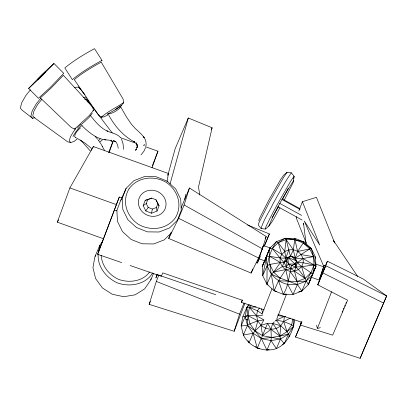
<?xml version="1.0" encoding="UTF-8"?>
<svg xmlns="http://www.w3.org/2000/svg" width="407" height="407" viewBox="0 0 407 407"><rect width="100%" height="100%" fill="white"/><g stroke="black" fill="none" stroke-linecap="round" stroke-linejoin="round"><path stroke-width="0.61" d="M123.463 149.298L123.092 143.936L121.454 139.006M294.744 319.927C293.04 331.344 287.607 343.783 276.399 348.601C263.797 352.869 249.338 346.912 243.361 335.037L247.446 325.463L247.965 315.598L249.41 307.443L251.078 305.001M276.572 291.361L274.135 290.751C272.034 276.638 268.015 262.459 269.882 248.077L276.399 241.656L285.185 238.243L294.897 238.354L304.065 241.967L311.289 248.535L315.466 257.061L315.964 266.244L308.323 284.646L301.806 291.061L293.02 294.475L283.303 294.368L274.135 290.751L266.916 284.183L262.739 275.656L262.24 266.478L269.882 248.077L272.288 248.484L281.725 254.35L285.846 258.079L291.305 256.212L294.8 257.59C297.334 266.432 307.275 268.503 312.703 274.684L306.186 281.1L301.806 291.061L298.758 291.707M282.59 344.347L284.325 343.661L280.489 339.031L279.863 336.116L280.754 325.722L283.638 321.494L284.534 316.448L285.765 316.478M248.565 304.833L246.846 307.351L247.965 315.598L249.954 323.835L255.082 330.901L261.38 338.583L266.906 350.178L270.996 340.608L271.271 337.545L270.996 329.375L272.634 323.458L274.359 321.805M284.407 199.832L293.264 182.372L294.093 176.246L291.356 172.833L287.027 172.359L283.684 175.091L280.708 179.406L268.64 200.468L259.198 219.032L258.847 220.853M267.923 284.88L266.916 284.183L271.301 274.221L273.57 272.156L282.387 266.493L285.846 258.079L284.752 251.368L286.136 239.586L285.185 238.243L278.185 242.674L272.288 248.484L269.337 256.125L267.119 265.7L262.739 275.656L266.626 256.517L269.882 248.077L262.24 266.478L266.626 256.517C274.822 255.911 283.42 260.719 291.305 256.212L296.398 260.841L297.405 262.637L294.505 271.271L297.196 281.471L297.405 284.513L293.02 294.475L287.688 284.407C275.035 281.649 265.033 269.729 266.626 256.517M145.965 146.016C146.515 142.725 145.625 139.235 143.513 136.64L144.18 137.632L141.427 134.203L135.165 128.373L131.425 124.252L126.526 117.074L120.487 106.517M265.333 259.254L265.496 258.033L266.906 255.922M312.703 274.684L314.001 264.932L313.548 256.619L311.289 248.535L303.23 242.954L294.933 239.682L285.185 238.243M285.806 294.017L283.303 294.368C288.914 285.511 288.833 275 291.804 265.364L295.151 264.062L296.398 260.841L294.8 257.59L290.435 256.298L287.953 257.514L284.142 262.49L280.443 262.535L269.79 264.438L267.119 265.7L266.916 284.183L266.59 283.028M294.897 238.354L293.345 249.837L290.435 256.298L291.498 256.715M167.033 181.649L168.432 173.519L93.361 146.551L69.877 187.912L57.316 222.166L103.749 238.853M184.773 199.384L185.633 194.383M98.163 254.406C97.446 266.788 106.263 277.757 117.17 282.819C129.395 287.322 145.65 284.814 152.635 272.909M98.484 252.61L99.761 245.416L102.849 240.893M99.761 245.416L94.867 256.878L92.954 267.669L95.589 278.566L102.376 287.912L112.276 294.281L123.789 296.703L135.16 294.816L144.653 288.894L150.824 279.853L151.038 278.653M249.557 304.823L246.846 307.351L242.755 316.921L241.158 325.936L243.361 335.037L253.113 333.267L255.082 330.901L260.984 325.264L263.904 319.871M263.298 319.978L257.814 320.894L249.954 323.835L247.446 325.463L241.158 325.936L245.243 316.361L246.846 307.351L256.105 306.883M288.578 336.95L289.484 336.106L289.698 334.905M292.74 318.981L291.707 324.806L287.037 331.644L279.863 336.116L271.271 337.545L261.38 338.583L253.113 333.267L247.446 325.463L245.243 316.361L247.965 315.598L256.578 315.801L262.551 315.206M279.945 207.896C275.376 215.069 272.415 223.83 265.435 229.049L261.106 228.576C263.522 219.734 269.205 212.032 273.036 203.744C278.958 193.34 284.396 182.601 291.356 172.833M265.435 229.049L265.842 226.953L269.978 218.34L276.74 205.525L290.664 181.222L294.093 176.246L293.691 178.342M268.778 226.312C275.183 210.282 284.289 195.121 293.615 180.555M151.526 213.217L152.371 209.066L156.38 207.514L157.865 203.658L155.957 199.766L151.775 198.107L145.218 200.336L143.183 205.616L145.798 210.948L151.526 213.217L157.016 211.091L159.056 205.81L155.957 199.766M315.216 258.297L315.466 257.061L300.951 254.563C292.47 243.198 273.55 253.703 282.387 266.493C290.863 277.854 309.783 267.353 300.951 254.563L309.768 248.901L311.289 248.535M274.135 290.751L278.52 280.794L285.739 269.541L286.325 266.941L286.711 260.734L287.953 257.514L296.398 260.841L295.701 267.043C301.368 271.769 304.914 278.271 308.323 284.646L315.964 266.244L313.548 256.619L309.768 248.901L303.23 242.954L304.065 241.967L294.933 239.682L286.136 239.586L278.185 242.674L276.399 241.656L272.288 248.484L280.214 258.267L284.142 262.49L286.325 266.941L291.112 268.829L305.148 278.378L311.05 272.573L314.001 264.932L302.894 258.521L295.223 258.186L293.345 249.837L286.136 239.586L290.435 256.298M167.918 174.949L175.163 148.713L188.283 117.989L212.103 127.773L198.504 187.017L199.781 194.989M293.259 319.124L293.569 326.536L288.415 334.086L280.489 339.031L262.571 335.714L255.082 330.901L257.814 320.894L256.578 315.801L257.473 310.755L259.401 307.936M170.09 183.883L188.283 117.989M244.922 303.281L234.162 331.278L149.166 304.344L156.308 281.451L158.923 275.046M234.162 331.278L239.504 314.158L244.052 303.022M168.666 238.451L178.653 218.335L184.106 204.965L189.453 188.003L266.214 236.523L262.327 248.814L258.567 258.023L251.104 273.061L168.666 238.451L171.281 232.051M145.558 147.67L143.936 151.206L140.97 154.879M157.061 274.41L155.866 278.022L157.316 274.608L215.7 294.704M264.194 309.869L241.473 302.391L242.272 299.984M256.196 262.698L257.387 263.1L263.421 245.579L270.492 248.077M301.419 321.678L300.692 323.88L301.261 322.074L277.945 314.397M310.902 277.142L319.154 280.052L323.54 266.809L324.247 265.369L325.971 266.102M324.247 265.369L319.154 280.052M88.075 102.035L88.69 100.29M108.649 152.666L113.171 140.807M109.203 152.269L113.426 140.466M121.657 262.591L97.624 254.299L119.297 196.993L122.273 198M97.624 254.299L119.297 196.993M152.03 167.76L157.947 151.241L145.452 146.724M285.846 258.079L288.833 249.786M327.426 261.213L317.76 284.839L347.598 300.224L332.682 335.159L300.564 325.107L295.472 337.032L360.139 358.348L386.65 295.945L363.105 278.937L327.426 261.213L323.178 271.555M91.519 150.244L92.135 148.555M92.944 147.685L93.361 146.551M167.806 175.224L168.432 173.519M152.33 165.853L154.706 159.671M154.925 159.112L157.947 151.241M261.981 249.323L262.393 248.255M262.596 247.721L263.212 246.113M296.662 216.651L296.22 217.806L306.227 243.015M298.87 210.902L302.406 201.704L316.437 197.309L334.722 243.045M331.547 291.758L317.394 328.586L320.355 327.604M126.124 188.334L122.227 198.438L122.822 209.432L127.823 219.648L136.467 227.523L147.441 231.863L159.071 232.01L169.587 227.935L177.386 220.258L181.283 210.154L180.688 199.16L175.687 188.945L167.038 181.069L156.069 176.73L144.439 176.587L133.923 180.662L126.124 188.334L120.767 200.269L116.87 210.373L117.465 221.367L122.466 231.583L131.11 239.458L142.084 243.798L153.714 243.946L164.23 239.871L171.596 232.621M143.183 205.616L146.276 203.515L147.761 199.664L151.775 198.107M308.323 284.646L310.495 279.019M262.042 314.148L272.003 288.705M276.841 318.844L286.569 293.991M247.965 315.598L257.814 320.894L260.984 325.264L267.587 323.341L257.295 348.158L255.428 346.545M181.018 208.201L189.453 188.003M149.166 304.344L150.341 301.47M251.104 273.061L252.772 268.981M257.494 262.942L260.378 255.983M264.397 246.118L269.368 233.939L247.619 225.01M295.472 337.032L301.302 322.868M300.564 325.107L301.974 321.642M319.174 281.374L317.76 284.839L325.783 265.725L386.65 295.945L363.319 350.58M322.232 273.865L322.705 272.71M360.139 358.348L363.069 351.165M241.473 302.391L242.374 300.269L162.754 272.868L161.309 276.282L130.067 265.496M211.36 129.512L212.103 127.773M150.824 279.853L153.52 273.55M264.418 245.528L269.368 233.939M284.325 343.661L288.415 334.086L287.037 331.644L283.638 321.494L276.088 320.156L275.224 320.981M342.129 312.052L342.628 310.887M343.371 309.142L343.869 307.977M344.617 306.232L345.111 305.067M345.858 303.317L346.357 302.152M313.527 271.779L315.964 266.244L314.001 264.932L303.123 262.785L297.405 262.637L294.8 257.59M288.176 188.446L282.524 199.394M265.14 238.685L266.214 236.523M57.316 222.166L58.522 219.948M278.541 206.608L272.013 217.847M287.688 284.407L297.405 284.513L306.186 281.1L311.05 272.573M72.965 136.518L75.437 132.341L78.816 128.205L82.209 125.244M302.437 290.013L301.806 291.061L297.405 284.513L280.108 278.098L271.301 274.221M92.236 113.39L88.721 117.842L80.815 125.03M303.23 242.954L297.598 251.516L295.223 258.186L300.951 254.563M145.798 210.948L148.184 207.412L146.276 203.515M95.207 256.374L95.894 255.372M149.644 271.947C142.837 281.522 129.116 283.18 118.595 279.38C108.959 274.944 101.989 265.985 101.099 255.291M245.289 317.674L246.622 315.72M287.027 172.359L283.593 177.335L269.668 201.638L258.771 223.061L258.369 225.163L261.106 228.576M93.635 110.282L88.833 115.98L74.532 129.095L71.296 127.483L40.359 97.934L51.236 87.943L63.36 75.3L92.353 106.832L93.635 110.282L92.908 110.75M110.989 141.051L111.732 140.074M30.393 89.866L25.768 95.614L21.673 102.844L20.35 108.181L22.161 110.195L32.662 118.386L34.89 117.46M40.893 98.056L36.269 103.805L32.173 111.035L30.851 116.371L32.662 118.386M41.794 99.339L37.673 104.462L33.949 111.025L32.753 115.873L34.397 117.699L67.496 141.722L70.701 142.603L74.237 141.341L77.447 138.66M75.89 128.648L73.509 131.568L70.34 136.976L69.287 141.005L70.701 142.603M101.46 61.004L102.009 60.343L94.495 48.652C84.198 54.319 73.855 60.429 64.84 67.938L72.354 79.63C81.369 72.125 91.712 66.01 102.009 60.343M28.648 88.421L42.002 74.496L53.983 63.492L63.762 73.377L50.402 87.302L38.426 98.306L28.648 88.421L40.624 77.422L53.983 63.492M74.532 129.095L75.336 128.215M77.422 128.017L80.744 124.552M122.929 103.368L123.621 102.64L123.067 99.003L101.231 62.149C91.885 67.297 82.494 72.843 74.308 79.66L98.448 114.972L101.282 117.221L104.319 116.753L108.323 114.652M121.088 105.978L123.621 102.64C116.249 107.56 107.921 111.386 101.282 117.221L102.742 116.539M120.767 200.269L121.632 199.415M80.377 127.996C77.727 130.159 75.107 132.987 74.618 136.493L75.443 137.347M117.847 107.723L115.206 109.778L107.417 114.245L108.511 113.726M135.948 149.913L135.485 150.3L136.284 149.415L135.897 149.883L137.164 147.064L136.976 147.792L137.24 145.696L137.22 146.484L136.93 144.251L137.271 145.747L136.594 143.742M98.408 140.369L100.86 138.4M99.298 142.414L103.007 139.448M289.484 336.106L288.415 334.086L279.863 336.116L270.996 329.375L262.571 335.714L260.984 325.264C266.437 330.163 275.168 330.698 280.754 325.722L287.037 331.644L293.569 326.536L291.707 324.806L283.638 321.494L290.354 318.076M297.405 262.637L302.894 258.521L313.548 256.619M115.206 109.778L121.637 105.413L118.391 107.392M284.142 262.49L286.711 260.734L291.112 268.829L295.701 267.043L301.612 266.707L314.001 264.932M136.228 143.203L136.457 143.071L136.152 143.157L136.37 143.422L136.365 143.111M266.906 350.178L269.241 349.364M145.218 200.336L147.761 199.664M242.755 316.921L245.243 316.361M309.768 248.901L297.598 251.516L294.933 239.682M291.112 268.829L285.739 269.541L273.57 272.156L269.79 264.438M270.996 340.608L280.489 339.031L276.399 348.601L270.996 340.608L261.38 338.583M74.501 87.474L78.643 87.017L84.915 94.643M83.323 97.421L86.284 97.095M84.57 99.14L86.381 98.937L112.246 132.931M306.186 281.1L297.196 281.471L278.52 280.794L283.303 294.368M295.151 264.062L287.953 257.514L288.304 263.985L295.701 267.043L295.151 264.062L288.304 263.985L286.325 266.941L282.387 266.493M268.218 323.356L272.634 323.458L280.754 325.722L276.088 320.156L284.534 316.448L277.772 315.603M259.742 348.316L257.295 348.158L253.113 333.267L249.028 342.836L247.924 340.613M110.974 140.405L103.236 139.509M104.284 139.708L106.018 139.972M101.089 138.95L102.172 139.26M114.596 210.129L116.987 210.938M315.878 264.107L323.54 266.809M259.035 258.821L264.926 260.902M113.685 140.781L115.293 141.356L114.56 141.041L115.868 141.875L116.804 143.218L117.872 146.098L118.213 148.296M69.877 187.912L116.31 204.594M120.472 137.683L136.533 143.493M156.308 281.451L239.504 314.158M148.184 207.412L152.371 209.066M99.974 138.563C93.071 135.923 87.357 131.003 82.148 125.885M257.316 260.139L258.486 260.622M245.767 319.124L248.056 320.06M322.853 272.914L383.72 303.134M178.653 218.335L258.567 258.023M75.453 137.485L76.587 138.08M282.417 198.998L299.959 208.649M281.934 199.461L300.025 209.407M279.706 203.342L301.638 215.405M277.966 206.766L302.091 220.029M77.701 138.68L85.165 143.228L91.448 148.372M263.38 319.581L256.578 315.801L249.41 307.443L257.473 310.755L262.179 314.006M184.106 204.965L262.327 248.814M269.337 256.125L280.443 262.535L273.57 272.156L280.108 278.098M115.054 141.265L115.502 141.555M134.559 141.941L133.613 141.305L135.088 142.287C123.591 136.406 114.896 126.47 108.801 115.212M247.446 325.463L255.082 330.901M110.989 140.776L112.352 142.109M95.111 136.416L97.685 139.286M120.375 137.449C116.926 133.532 111.376 133.003 106.858 130.891L107.519 131.181C100.234 127.956 95.197 121.434 90.318 115.405M80.647 140.018L90.252 150.895M98.606 140.43L99.466 141.565M284.752 251.368L278.185 242.674L281.725 254.35M78.643 87.017L80.662 89.698M86.381 98.937L88.212 101.374M272.634 323.458L276.312 328.49L279.863 336.116M289.993 271.22L297.196 281.471L305.148 278.378L301.612 266.707M357.595 276.348L333.643 240.756L334.132 241.911M100.27 142.704L104.395 150.219M267.587 323.341L270.996 329.375M157.865 203.658L159.056 205.81M102.386 146.169L102.615 146.606M323.697 266.3L304.294 221.006L319.719 245.014L302.406 201.704M261.263 308.811L262.846 312.805M303.79 224.349L303.485 223.112L306.14 244.042M316.57 325.208L317.257 328.027M285.739 269.541L288.405 281.369M156.38 207.514L157.016 211.091M243.33 333.771L243.361 335.037M119.795 106.1A7.24 1.826 -29.4 0 1 116.519 110.679A7.24 1.826 -29.4 0 1 108.028 113.731M129.014 188.828C121.51 201.333 126.653 216.534 138.375 224.298C150.524 231.425 166.926 229.553 175.412 217.725C182.911 205.22 177.773 190.018 166.046 182.25C153.902 175.122 137.5 176.999 129.014 188.828M37.897 79.192L37.241 79.965L45.391 71.947L37.897 79.192M144.449 144.851L143.773 145.314L144.449 144.851M136.676 143.076L136.66 143.106M140.115 208.908A14.047 12.887 24.2 0 0 164.113 210.689A14.047 12.887 24.2 0 0 152.406 190.232A14.047 12.887 24.2 0 0 140.115 208.908"/></g></svg>
